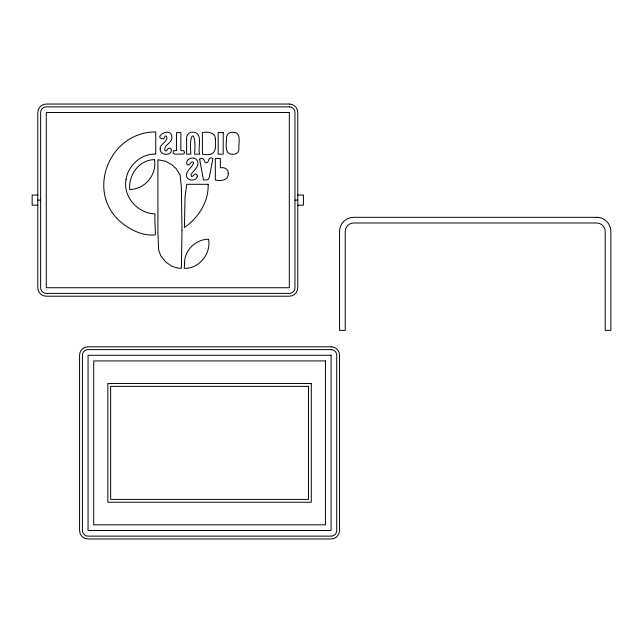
<?xml version="1.0" encoding="UTF-8"?>
<svg xmlns="http://www.w3.org/2000/svg" width="643" height="643" viewBox="0 0 643 643"><rect width="100%" height="100%" fill="white"/><g stroke="black" fill="none" stroke-linecap="round" stroke-linejoin="round"><path stroke-width="0.96" d="M37.8 195.054L32.15 195.054L32.15 205.189L37.8 205.189M297.789 195.03L303.44 195.03L303.44 205.205L297.789 205.205M37.8 200.118L40.63 200.118M294.96 200.118L297.789 200.118M181.985 230.25L181.39 268.276L178.167 268.155L171.794 266.274L165.645 261.902L160.903 256.027L158.676 250.336L157.921 232.79L157.889 159.729L165.38 161.208L171.769 164.616L176.158 168.691L180.128 174.984L181.342 186.864L181.985 230.25M208.139 184.3C208.838 201.548 198.398 217.993 184.396 227.453L185.055 196.662L186.759 184.3L208.139 184.3M186.647 139.668L186.607 154.151L190.867 154.151C188.648 129.79 196.79 129.822 194.54 154.151L199.692 154.151C197.321 148.549 203.727 132.924 193.302 132.177C188.897 131.293 185.819 135.577 186.647 139.668M226.489 138.663C226.449 143.59 224.206 154.979 232.621 154.232C235.764 154.666 239.164 152.487 238.891 149.063C238.199 144.386 241.937 132.667 233.851 132.378C229.945 131.301 225.894 134.588 226.489 138.663M197.385 176.134C197.015 180.579 190.055 181.302 187.531 178.344C183.368 171.85 192.498 167.976 193.583 162.711C191.453 159.142 188.712 168.378 186.615 163.531C186.221 158.821 192.394 156.474 195.898 159.03C201.645 164.142 194.138 170.202 191.092 174.229C191.236 181.222 195.576 169.414 197.385 176.134M126.028 179.654C122.829 196.919 137.94 213.484 155.019 213.894C154.433 220.686 155.55 228.217 155.284 234.872C143.333 236.214 131.236 230.347 122.009 223.057C84.788 192.996 108.771 131.823 155.735 131.928L155.735 154.151C141.396 153.315 127.844 165.709 126.028 179.654M215.309 139.057C216.361 150.663 215.043 156.498 202.392 154.151L202.392 132.619C207.054 131.461 215.911 132.37 215.309 139.057M199.619 159.118L203.469 179.992L206.475 179.976L208.388 179.333L209.24 177.484L212.929 158.459C207.11 155.694 209.956 164.222 205.31 162.583C204.225 160.525 202.875 156.257 199.619 159.118M160.131 148.782C159.737 153.733 165.934 155.574 169.648 153.548C173.096 150.944 171.126 146.057 167.301 149.12C167.534 150.398 165.91 151.852 165.002 150.478C162.944 145.254 172.629 142.915 171.834 137.297C171.577 125.385 151.644 138.004 163.595 138.888C164.921 138.293 164.327 135.046 166.441 136.123C169.213 141.114 159.858 143.638 160.131 148.782M184.453 152.359L184.099 153.653L182.765 154.103L174.647 154.103L173.16 153.396L173.377 150.88L176.552 150.566L176.552 132.619L180.86 132.619L180.86 150.566L183.818 150.727L184.453 152.359M228.233 173.457C228.739 180.45 220.42 181.398 215.317 179.992L215.317 158.459L220.34 158.459L220.34 167.791C224.061 166.875 228.795 169.093 228.233 173.457M154.497 159.673C157.061 174.792 144.908 189.251 129.757 189.54C128.415 174.896 139.097 159.769 154.497 159.673M184.597 262.714L184.268 268.276C199 269.096 211.338 253.519 208.573 239.26C196.292 239.027 184.428 250.111 184.597 262.714M289.31 104.037L46.28 104.037A8.48 8.48 0 0 0 37.8 112.517L37.8 287.726A8.48 8.48 0 0 0 46.28 296.198L289.31 296.198A8.48 8.48 0 0 0 297.789 287.726L297.789 112.517A8.48 8.48 0 0 0 289.31 104.037M289.31 106.867L46.28 106.867A5.65 5.65 0 0 0 40.63 112.517L40.63 287.726A5.65 5.65 0 0 0 46.28 293.377L289.31 293.377A5.65 5.65 0 0 0 294.96 287.726L294.96 112.517A5.65 5.65 0 0 0 289.31 106.867M289.31 112.517L46.28 112.517L46.28 287.726L289.31 287.726L289.31 112.517M223.209 132.619L218.186 132.619L218.186 154.151L223.209 154.151L223.209 132.619M596.72 217.326L353.69 217.326A14.13 14.13 0 0 0 339.56 231.456L339.56 330.365L345.211 330.365L345.211 231.456A8.48 8.48 0 0 1 353.69 222.984L596.72 222.984A8.48 8.48 0 0 1 605.2 231.456L605.2 330.365L610.85 330.365L610.85 231.456A14.13 14.13 0 0 0 596.72 217.326M331.081 346.802L88.059 346.802A8.48 8.48 0 0 0 79.579 355.274L79.579 530.483A8.48 8.48 0 0 0 88.059 538.963L331.081 538.963A8.48 8.48 0 0 0 339.56 530.483L339.56 355.274A8.48 8.48 0 0 0 331.081 346.802M331.081 349.623L88.059 349.623A5.65 5.65 0 0 0 82.4 355.274L82.4 530.483A5.65 5.65 0 0 0 88.059 536.133L331.081 536.133A5.65 5.65 0 0 0 336.739 530.483L336.739 355.274A5.65 5.65 0 0 0 331.081 349.623M331.081 355.274L88.059 355.274L88.059 530.483L331.081 530.483L331.081 355.274M325.43 360.932L93.709 360.932L93.709 524.833L325.43 524.833L325.43 360.932M311.3 383.533L107.839 383.533L107.839 502.223L311.3 502.223L311.3 383.533M308.479 386.363L110.66 386.363L110.66 499.394L308.479 499.394L308.479 386.363"/></g></svg>
